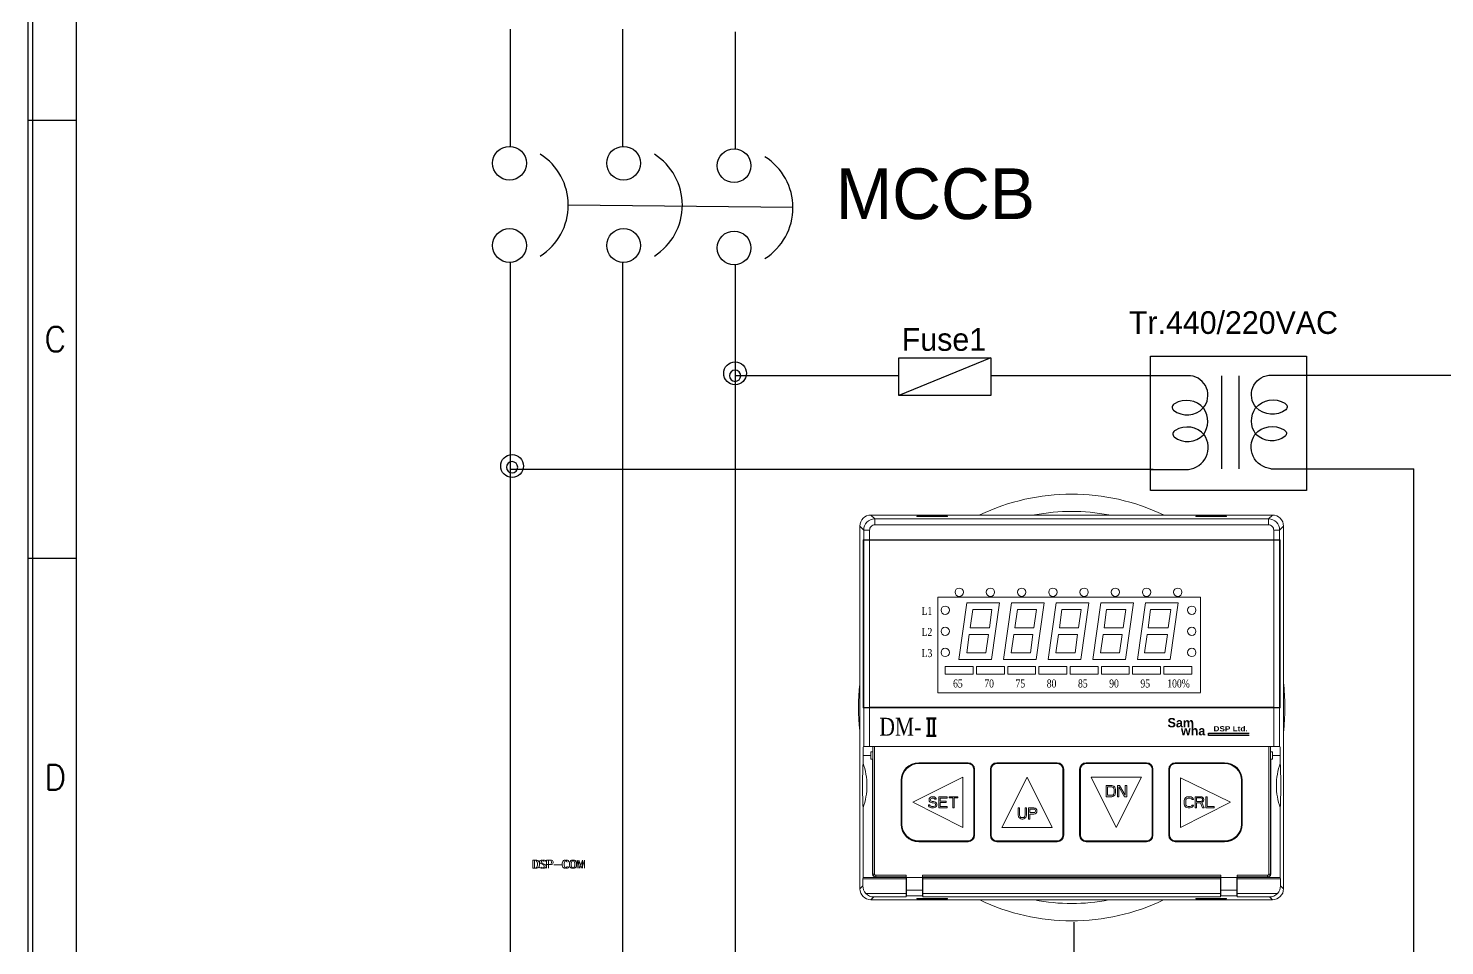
# Model space of a CAD drawing. Header units: millimetres. Extents: x 25 to 865, y 25 to 606.
# Drawn here: x 462.6 to 558.6, y 468.7 to 530.9 of the extents above; entities that cross this region are included whole.
import ezdxf
from ezdxf.enums import TextEntityAlignment as Align

# ---------------------------------------------------------------- set-up
doc = ezdxf.new("R2010")
doc.units = ezdxf.units.MM
for name, color, linetype in [('02___PRT_ALL_AXES', 7, 'Continuous'), ('20', 2, 'Continuous'), ('30', 3, 'Continuous'), ('4', 133, 'Continuous'), ('40', 4, 'Continuous'), ('70', 7, 'Continuous'), ('ASHADE', 7, 'Continuous')]:
    doc.layers.add(name, color=color, linetype=linetype)
doc.styles.add('ghs', font='NGULIM.TTF')
doc.styles.add('SIMPLEX', font='SIMPLEX')
doc.styles.add('SS', font='batang.ttc', dxfattribs={"width": 0.8})
doc.styles.get("Standard").update_dxf_attribs({"font": 'BareunDotumPro1.ttf'})
doc.styles.add('STYLE2', font='romant.shx')

# ---------------------------------------------------------------- blocks, each defined once
blk = doc.blocks.new('hhj')
blk.add_hatch(color=5).paths.add_polyline_path([(-3.374, 1774.756), (-3.374, 1774.913), (-0.621, 1774.913), (-0.621, 1774.756)])
at = {"color": 7, "lineweight": 5}
for p, q in [((-27.015, 1788.94), (-27.015, 1764.368)), ((-26.748, 1788.672), (-27.015, 1788.94)), ((-25.993, 1789.427), (-26.26, 1789.695)), ((0.958, 1789.695), (-26.26, 1789.695)), ((-25.993, 1789.029), (-25.993, 1789.427)), ((0.69, 1789.427), (-25.993, 1789.427)), ((0.69, 1789.029), (-25.993, 1789.029)), ((-23.141, 1789.592), (-23.141, 1789.616)), ((-23.141, 1789.616), (-21.062, 1789.616)), ((-23.141, 1789.592), (-21.062, 1789.592)), ((-21.062, 1789.592), (-21.062, 1789.616)), ((-4.241, 1789.592), (-4.241, 1789.616)), ((-4.241, 1789.616), (-2.162, 1789.616)), ((-4.241, 1789.592), (-2.162, 1789.592)), ((-2.162, 1789.592), (-2.162, 1789.616)), ((0.69, 1789.427), (0.958, 1789.695)), ((0.69, 1789.029), (0.69, 1789.427)), ((1.445, 1788.672), (1.713, 1788.94)), ((1.713, 1764.368), (1.713, 1788.94)), ((-26.748, 1788.019), (-26.788, 1788.013)), ((-26.788, 1776.635), (-26.788, 1788.013)), ((-26.788, 1788.013), (-22.797, 1788.013)), ((-26.788, 1787.994), (-26.748, 1787.987)), ((-26.788, 1787.994), (-22.763, 1787.994)), ((-26.748, 1788.672), (-26.748, 1788.019)), ((-26.35, 1788.672), (-26.748, 1788.672)), ((-26.35, 1788.023), (-26.748, 1788.019)), ((-26.748, 1787.987), (-26.748, 1776.66)), ((-26.35, 1787.984), (-26.748, 1787.987)), ((-26.35, 1788.672), (-26.35, 1788.023)), ((-26.35, 1788.023), (1.047, 1788.023)), ((-26.35, 1787.984), (-26.35, 1776.664)), ((-26.35, 1787.984), (1.047, 1787.984)), ((-22.797, 1788.013), (-22.791, 1788.015)), ((-22.797, 1788.013), (-22.797, 1787.994)), ((-22.791, 1788.015), (-21.412, 1788.015)), ((-22.763, 1788.013), (-22.763, 1787.994)), ((-22.758, 1788.013), (-22.758, 1787.991)), ((-22.758, 1787.991), (-21.445, 1787.991)), ((-21.445, 1787.991), (-21.445, 1788.013)), ((-21.44, 1787.994), (-21.44, 1788.013)), ((-21.44, 1787.994), (-13.313, 1787.994)), ((-21.406, 1788.013), (-21.412, 1788.015)), ((-21.406, 1788.013), (-21.406, 1787.994)), ((-21.406, 1788.013), (-13.347, 1788.013)), ((-13.347, 1788.013), (-13.341, 1788.015)), ((-13.347, 1788.013), (-13.347, 1787.994)), ((-13.341, 1788.015), (-11.962, 1788.015)), ((-13.313, 1788.013), (-13.313, 1787.994)), ((-13.308, 1788.013), (-13.308, 1787.991)), ((-13.308, 1787.991), (-11.995, 1787.991)), ((-11.995, 1787.991), (-11.995, 1788.015)), ((-11.99, 1787.994), (-11.99, 1788.013)), ((-11.99, 1787.994), (-3.863, 1787.994)), ((-11.956, 1788.013), (-11.962, 1788.015)), ((-11.956, 1788.013), (-11.956, 1787.994)), ((-11.956, 1788.013), (-3.897, 1788.013)), ((-3.897, 1788.013), (-3.891, 1788.015)), ((-3.897, 1788.013), (-3.897, 1787.994)), ((-3.891, 1788.015), (-2.512, 1788.015)), ((-3.863, 1788.013), (-3.863, 1787.994)), ((-3.858, 1788.013), (-3.858, 1787.991)), ((-3.858, 1787.991), (-2.545, 1787.991)), ((-2.545, 1787.991), (-2.545, 1788.015)), ((-2.54, 1787.994), (-2.54, 1788.013)), ((-2.54, 1787.994), (1.485, 1787.994)), ((-2.506, 1788.013), (-2.512, 1788.015)), ((-2.506, 1788.013), (-2.506, 1787.994)), ((-2.506, 1788.013), (1.485, 1788.013)), ((1.047, 1788.023), (1.047, 1788.672)), ((1.047, 1788.672), (1.445, 1788.672)), ((1.047, 1788.023), (1.445, 1788.019)), ((1.047, 1787.984), (1.445, 1787.987)), ((1.047, 1776.664), (1.047, 1787.984)), ((1.445, 1788.019), (1.445, 1788.672)), ((1.445, 1788.019), (1.485, 1788.013)), ((1.485, 1787.994), (1.445, 1787.987)), ((1.445, 1776.66), (1.445, 1787.987)), ((1.485, 1776.635), (1.485, 1788.013)), ((-21.722, 1784.119), (-21.722, 1777.752)), ((-3.916, 1784.119), (-21.722, 1784.119)), ((-3.916, 1784.119), (-3.916, 1777.661)), ((-21.722, 1777.638), (-3.916, 1777.638)), ((-26.788, 1776.654), (-26.748, 1776.66)), ((-26.788, 1776.654), (-24.558, 1776.654)), ((-26.748, 1776.628), (-26.788, 1776.635)), ((-26.788, 1776.635), (-24.587, 1776.635)), ((-26.35, 1776.664), (-26.748, 1776.66)), ((-26.748, 1776.628), (-26.748, 1774.008)), ((-26.35, 1776.625), (-26.748, 1776.628)), ((-26.35, 1776.664), (1.047, 1776.664)), ((-26.35, 1776.625), (-26.35, 1774.008)), ((-26.35, 1776.625), (1.047, 1776.625)), ((-24.587, 1776.635), (-24.587, 1776.654)), ((-24.587, 1776.635), (-24.582, 1776.632)), ((-24.582, 1776.632), (-23.401, 1776.632)), ((-24.558, 1776.654), (-24.558, 1776.632)), ((-24.553, 1776.656), (-24.553, 1776.635)), ((-24.553, 1776.656), (-23.43, 1776.656)), ((-23.43, 1776.635), (-23.43, 1776.656)), ((-23.424, 1776.654), (-23.425, 1776.632)), ((-23.424, 1776.654), (-13.218, 1776.654)), ((-23.396, 1776.635), (-23.401, 1776.632)), ((-23.396, 1776.635), (-23.396, 1776.654)), ((-23.396, 1776.635), (-13.247, 1776.635)), ((-13.247, 1776.635), (-13.247, 1776.654)), ((-13.247, 1776.635), (-13.242, 1776.632)), ((-13.242, 1776.632), (-12.061, 1776.632)), ((-13.218, 1776.632), (-13.218, 1776.654)), ((-13.213, 1776.656), (-13.213, 1776.632)), ((-13.213, 1776.656), (-12.09, 1776.656)), ((-12.09, 1776.635), (-12.09, 1776.656)), ((-12.084, 1776.654), (-12.085, 1776.632)), ((-12.084, 1776.654), (-1.878, 1776.654)), ((-12.056, 1776.635), (-12.061, 1776.632)), ((-12.056, 1776.635), (-12.056, 1776.654)), ((-12.056, 1776.635), (-1.907, 1776.635)), ((-1.907, 1776.635), (-1.907, 1776.654)), ((-1.907, 1776.635), (-1.902, 1776.632)), ((-1.902, 1776.632), (-0.721, 1776.632)), ((-1.878, 1776.632), (-1.878, 1776.654)), ((-1.873, 1776.656), (-0.75, 1776.656)), ((-1.873, 1776.656), (-1.873, 1776.632)), ((-0.75, 1776.635), (-0.75, 1776.656)), ((-0.745, 1776.632), (-0.744, 1776.654)), ((-0.744, 1776.654), (1.485, 1776.654)), ((-0.716, 1776.635), (-0.721, 1776.632)), ((-0.716, 1776.635), (-0.716, 1776.654)), ((-0.716, 1776.635), (1.485, 1776.635)), ((1.047, 1776.664), (1.445, 1776.66)), ((1.047, 1776.625), (1.445, 1776.628)), ((1.047, 1774.008), (1.047, 1776.625)), ((1.485, 1776.654), (1.445, 1776.66)), ((1.445, 1776.628), (1.485, 1776.635)), ((1.445, 1774.008), (1.445, 1776.628)), ((-26.764, 1774.008), (1.461, 1774.008)), ((-26.257, 1773.156), (-26.257, 1773.647)), ((-26.257, 1773.647), (-26.141, 1773.647)), ((-26.141, 1773.647), (-26.134, 1773.635)), ((-26.126, 1773.998), (-26.126, 1765.364)), ((-26.013, 1774.008), (-26.013, 1765.364)), ((0.71, 1765.364), (0.71, 1774.008)), ((0.823, 1765.364), (0.823, 1773.998)), ((0.839, 1773.647), (0.831, 1773.635)), ((0.839, 1773.647), (0.954, 1773.647)), ((0.954, 1773.156), (0.954, 1773.647)), ((-26.796, 1772.874), (-26.796, 1773.403)), ((-26.796, 1773.403), (-26.257, 1773.403)), ((-26.257, 1773.156), (-26.143, 1773.156)), ((-26.143, 1773.156), (-26.134, 1773.17)), ((-26.143, 1765.346), (-26.143, 1773.156)), ((-19.673, 1772.902), (-23.018, 1772.902)), ((-23.018, 1772.851), (-23.018, 1772.874)), ((-19.673, 1772.874), (-23.018, 1772.874)), ((-19.673, 1772.851), (-23.018, 1772.851)), ((-19.673, 1772.851), (-19.673, 1772.874)), ((-13.625, 1772.902), (-17.726, 1772.902)), ((-17.726, 1772.851), (-17.726, 1772.874)), ((-13.625, 1772.874), (-17.726, 1772.874)), ((-13.625, 1772.851), (-17.726, 1772.851)), ((-13.625, 1772.851), (-13.625, 1772.874)), ((-7.577, 1772.902), (-11.678, 1772.902)), ((-7.577, 1772.874), (-11.678, 1772.874)), ((-11.678, 1772.851), (-11.678, 1772.874)), ((-7.577, 1772.851), (-11.678, 1772.851)), ((-7.577, 1772.851), (-7.577, 1772.874)), ((-2.285, 1772.902), (-5.63, 1772.902)), ((-2.285, 1772.874), (-5.63, 1772.874)), ((-5.63, 1772.851), (-5.63, 1772.874)), ((-2.285, 1772.851), (-5.63, 1772.851)), ((-2.285, 1772.851), (-2.285, 1772.874)), ((0.84, 1773.156), (0.831, 1773.17)), ((0.84, 1773.156), (0.954, 1773.156)), ((0.84, 1773.156), (0.84, 1765.346)), ((0.954, 1773.403), (1.493, 1773.403)), ((1.493, 1772.874), (1.493, 1773.403)), ((-24.209, 1771.711), (-24.209, 1768.744)), ((-24.18, 1771.711), (-24.18, 1768.744)), ((-24.158, 1771.711), (-24.18, 1771.711)), ((-24.158, 1771.711), (-24.158, 1768.744)), ((-20.022, 1771.929), (-23.424, 1770.228)), ((-20.022, 1768.527), (-20.022, 1771.929)), ((-19.289, 1767.988), (-19.289, 1772.467)), ((-19.289, 1772.467), (-19.266, 1772.467)), ((-19.266, 1767.988), (-19.266, 1772.467)), ((-19.238, 1767.988), (-19.238, 1772.467)), ((-18.161, 1772.467), (-18.161, 1767.988)), ((-18.132, 1772.467), (-18.132, 1767.988)), ((-18.11, 1772.467), (-18.132, 1772.467)), ((-18.11, 1772.467), (-18.11, 1767.988)), ((-15.675, 1771.929), (-17.376, 1768.527)), ((-13.974, 1768.527), (-15.675, 1771.929)), ((-13.241, 1772.467), (-13.218, 1772.467)), ((-13.241, 1767.988), (-13.241, 1772.467)), ((-13.218, 1767.988), (-13.218, 1772.467)), ((-13.19, 1767.988), (-13.19, 1772.467)), ((-12.113, 1772.467), (-12.113, 1767.988)), ((-12.062, 1772.467), (-12.084, 1772.467)), ((-12.084, 1772.467), (-12.084, 1767.988)), ((-12.062, 1772.467), (-12.062, 1767.988)), ((-7.926, 1771.929), (-11.328, 1771.929)), ((-11.328, 1771.929), (-9.627, 1768.527)), ((-9.627, 1768.527), (-7.926, 1771.929)), ((-7.193, 1772.467), (-7.17, 1772.467)), ((-7.193, 1767.988), (-7.193, 1772.467)), ((-7.17, 1767.988), (-7.17, 1772.467)), ((-7.142, 1767.988), (-7.142, 1772.467)), ((-6.065, 1772.467), (-6.065, 1767.988)), ((-6.014, 1772.467), (-6.036, 1772.467)), ((-6.036, 1772.467), (-6.036, 1767.988)), ((-6.014, 1772.467), (-6.014, 1767.988)), ((-1.878, 1770.228), (-5.28, 1771.891)), ((-5.28, 1771.891), (-5.28, 1768.527)), ((-1.145, 1771.711), (-1.122, 1771.711)), ((-1.145, 1768.744), (-1.145, 1771.711)), ((-1.122, 1768.744), (-1.122, 1771.711)), ((-1.094, 1768.744), (-1.094, 1771.711)), ((-22.177, 1770.59), (-22.24, 1770.557)), ((-22.114, 1770.606), (-22.177, 1770.59)), ((-22.035, 1770.606), (-22.114, 1770.606)), ((-21.957, 1770.59), (-22.035, 1770.606)), ((-21.894, 1770.541), (-21.957, 1770.59)), ((-21.657, 1770.606), (-21.657, 1769.85)), ((-21.09, 1770.606), (-21.657, 1770.606)), ((-21.09, 1770.509), (-21.09, 1770.606)), ((-20.964, 1770.606), (-20.964, 1770.525)), ((-20.366, 1770.606), (-20.964, 1770.606)), ((-20.366, 1770.525), (-20.366, 1770.606)), ((-9.93, 1771.362), (-10.308, 1771.362)), ((-10.308, 1771.362), (-10.308, 1770.606)), ((-10.308, 1770.606), (-9.93, 1770.606)), ((-10.213, 1771.265), (-9.93, 1771.265)), ((-10.213, 1770.702), (-10.213, 1771.265)), ((-9.93, 1770.702), (-10.213, 1770.702)), ((-9.851, 1771.346), (-9.93, 1771.362)), ((-9.93, 1771.265), (-9.867, 1771.249)), ((-9.867, 1770.718), (-9.93, 1770.702)), ((-9.93, 1770.606), (-9.851, 1770.622)), ((-9.867, 1771.249), (-9.82, 1771.217)), ((-9.82, 1770.75), (-9.867, 1770.718)), ((-9.788, 1771.313), (-9.851, 1771.346)), ((-9.851, 1770.622), (-9.788, 1770.654)), ((-9.82, 1771.217), (-9.788, 1771.169)), ((-9.788, 1770.799), (-9.82, 1770.75)), ((-9.725, 1771.249), (-9.788, 1771.313)), ((-9.788, 1771.169), (-9.772, 1771.104)), ((-9.772, 1770.863), (-9.788, 1770.799)), ((-9.788, 1770.654), (-9.725, 1770.718)), ((-9.772, 1771.104), (-9.772, 1770.863)), ((-9.694, 1771.185), (-9.725, 1771.249)), ((-9.725, 1770.718), (-9.694, 1770.783)), ((-9.678, 1771.104), (-9.694, 1771.185)), ((-9.694, 1770.783), (-9.678, 1770.863)), ((-9.678, 1770.863), (-9.678, 1771.104)), ((-9.41, 1771.362), (-9.552, 1771.362)), ((-9.552, 1771.362), (-9.552, 1770.606)), ((-9.552, 1770.606), (-9.457, 1770.606)), ((-9.457, 1771.265), (-9.064, 1770.606)), ((-9.457, 1770.606), (-9.457, 1771.265)), ((-9.016, 1770.718), (-9.41, 1771.362)), ((-9.064, 1770.606), (-8.922, 1770.606)), ((-8.922, 1771.362), (-9.016, 1771.362)), ((-9.016, 1771.362), (-9.016, 1770.718)), ((-8.922, 1770.606), (-8.922, 1771.362)), ((-4.843, 1770.59), (-4.906, 1770.557)), ((-4.764, 1770.606), (-4.843, 1770.59)), ((-4.622, 1770.606), (-4.764, 1770.606)), ((-4.543, 1770.59), (-4.622, 1770.606)), ((-4.48, 1770.557), (-4.543, 1770.59)), ((-3.898, 1770.606), (-4.276, 1770.606)), ((-4.276, 1770.606), (-4.276, 1769.85)), ((-3.819, 1770.59), (-3.898, 1770.606)), ((-3.756, 1770.541), (-3.819, 1770.59)), ((-3.457, 1770.606), (-3.551, 1770.606)), ((-3.551, 1770.606), (-3.551, 1769.85)), ((-3.457, 1769.946), (-3.457, 1770.606)), ((-26.796, 1765.122), (-26.796, 1769.85)), ((-23.424, 1770.228), (-20.022, 1768.527)), ((-22.366, 1770.059), (-22.35, 1769.994)), ((-22.272, 1770.059), (-22.366, 1770.059)), ((-22.35, 1769.994), (-22.303, 1769.914)), ((-22.303, 1770.493), (-22.319, 1770.429)), ((-22.319, 1770.429), (-22.319, 1770.364)), ((-22.319, 1770.364), (-22.303, 1770.3)), ((-22.24, 1770.557), (-22.303, 1770.493)), ((-22.303, 1770.3), (-22.24, 1770.236)), ((-22.303, 1769.914), (-22.224, 1769.866)), ((-22.256, 1770.011), (-22.272, 1770.059)), ((-22.209, 1769.962), (-22.256, 1770.011)), ((-22.24, 1770.236), (-22.177, 1770.204)), ((-22.224, 1770.413), (-22.209, 1770.461)), ((-22.224, 1770.381), (-22.224, 1770.413)), ((-22.209, 1770.332), (-22.224, 1770.381)), ((-22.224, 1769.866), (-22.146, 1769.85)), ((-22.209, 1770.461), (-22.161, 1770.493)), ((-22.161, 1770.3), (-22.209, 1770.332)), ((-22.146, 1769.946), (-22.209, 1769.962)), ((-22.177, 1770.204), (-22.114, 1770.187)), ((-22.161, 1770.493), (-22.114, 1770.509)), ((-22.114, 1770.284), (-22.161, 1770.3)), ((-22.02, 1769.946), (-22.146, 1769.946)), ((-22.146, 1769.85), (-22.02, 1769.85)), ((-22.114, 1770.509), (-22.02, 1770.509)), ((-22.02, 1770.284), (-22.114, 1770.284)), ((-22.114, 1770.187), (-22.02, 1770.187)), ((-22.02, 1770.509), (-21.972, 1770.493)), ((-21.941, 1770.268), (-22.02, 1770.284)), ((-22.02, 1770.187), (-21.957, 1770.171)), ((-21.957, 1769.962), (-22.02, 1769.946)), ((-22.02, 1769.85), (-21.941, 1769.866)), ((-21.972, 1770.493), (-21.941, 1770.461)), ((-21.957, 1770.171), (-21.909, 1770.139)), ((-21.909, 1769.994), (-21.957, 1769.962)), ((-21.941, 1770.461), (-21.925, 1770.429)), ((-21.878, 1770.236), (-21.941, 1770.268)), ((-21.941, 1769.866), (-21.878, 1769.898)), ((-21.925, 1770.429), (-21.831, 1770.429)), ((-21.909, 1770.139), (-21.878, 1770.091)), ((-21.878, 1770.043), (-21.909, 1769.994)), ((-21.846, 1770.477), (-21.894, 1770.541)), ((-21.815, 1770.171), (-21.878, 1770.236)), ((-21.878, 1770.091), (-21.878, 1770.043)), ((-21.878, 1769.898), (-21.815, 1769.962)), ((-21.831, 1770.429), (-21.846, 1770.477)), ((-21.783, 1770.107), (-21.815, 1770.171)), ((-21.815, 1769.962), (-21.783, 1770.027)), ((-21.783, 1770.027), (-21.783, 1770.107)), ((-21.657, 1769.85), (-21.09, 1769.85)), ((-21.563, 1770.3), (-21.563, 1770.509)), ((-21.563, 1770.509), (-21.09, 1770.509)), ((-21.153, 1770.3), (-21.563, 1770.3)), ((-21.563, 1769.946), (-21.563, 1770.204)), ((-21.563, 1770.204), (-21.153, 1770.204)), ((-21.09, 1769.946), (-21.563, 1769.946)), ((-21.153, 1770.204), (-21.153, 1770.3)), ((-21.09, 1769.85), (-21.09, 1769.946)), ((-20.964, 1770.525), (-20.712, 1770.525)), ((-20.712, 1770.525), (-20.712, 1769.85)), ((-20.712, 1769.85), (-20.618, 1769.85)), ((-20.618, 1769.85), (-20.618, 1770.525)), ((-20.618, 1770.525), (-20.366, 1770.525)), ((-16.186, 1769.85), (-16.28, 1769.85)), ((-16.28, 1769.85), (-16.28, 1769.351)), ((-16.186, 1769.351), (-16.186, 1769.85)), ((-15.713, 1769.85), (-15.808, 1769.85)), ((-15.808, 1769.85), (-15.808, 1769.351)), ((-15.713, 1769.351), (-15.713, 1769.85)), ((-15.209, 1769.85), (-15.587, 1769.85)), ((-15.587, 1769.85), (-15.587, 1769.094)), ((-15.493, 1769.769), (-15.193, 1769.769)), ((-15.493, 1769.528), (-15.493, 1769.769)), ((-15.13, 1769.834), (-15.209, 1769.85)), ((-15.193, 1769.769), (-15.146, 1769.753)), ((-15.146, 1769.753), (-15.115, 1769.721)), ((-15.067, 1769.785), (-15.13, 1769.834)), ((-15.115, 1769.721), (-15.099, 1769.673)), ((-15.099, 1769.625), (-15.115, 1769.576)), ((-15.099, 1769.673), (-15.099, 1769.625)), ((-15.02, 1769.721), (-15.067, 1769.785)), ((-15.004, 1769.673), (-15.02, 1769.721)), ((-15.004, 1769.608), (-15.004, 1769.673)), ((-5.28, 1768.527), (-1.878, 1770.228)), ((-5, 1770.429), (-5.016, 1770.348)), ((-5.016, 1770.348), (-5.016, 1770.107)), ((-5.016, 1770.107), (-5, 1770.027)), ((-4.969, 1770.493), (-5, 1770.429)), ((-5, 1770.027), (-4.969, 1769.962)), ((-4.906, 1770.557), (-4.969, 1770.493)), ((-4.969, 1769.962), (-4.906, 1769.898)), ((-4.921, 1770.348), (-4.906, 1770.413)), ((-4.921, 1770.107), (-4.921, 1770.348)), ((-4.906, 1770.043), (-4.921, 1770.107)), ((-4.906, 1770.413), (-4.874, 1770.461)), ((-4.874, 1769.994), (-4.906, 1770.043)), ((-4.906, 1769.898), (-4.843, 1769.866)), ((-4.874, 1770.461), (-4.827, 1770.493)), ((-4.827, 1769.962), (-4.874, 1769.994)), ((-4.843, 1769.866), (-4.764, 1769.85)), ((-4.827, 1770.493), (-4.764, 1770.509)), ((-4.764, 1769.946), (-4.827, 1769.962)), ((-4.764, 1770.509), (-4.622, 1770.509)), ((-4.622, 1769.946), (-4.764, 1769.946)), ((-4.764, 1769.85), (-4.622, 1769.85)), ((-4.622, 1770.509), (-4.559, 1770.493)), ((-4.559, 1769.962), (-4.622, 1769.946)), ((-4.622, 1769.85), (-4.543, 1769.866)), ((-4.559, 1770.493), (-4.512, 1770.461)), ((-4.512, 1769.994), (-4.559, 1769.962)), ((-4.543, 1769.866), (-4.48, 1769.898)), ((-4.512, 1770.461), (-4.496, 1770.413)), ((-4.496, 1770.043), (-4.512, 1769.994)), ((-4.496, 1770.413), (-4.402, 1770.413)), ((-4.402, 1770.043), (-4.496, 1770.043)), ((-4.417, 1770.493), (-4.48, 1770.557)), ((-4.48, 1769.898), (-4.417, 1769.962)), ((-4.402, 1770.413), (-4.417, 1770.493)), ((-4.417, 1769.962), (-4.402, 1770.043)), ((-4.276, 1769.85), (-4.181, 1769.85)), ((-4.181, 1770.525), (-3.882, 1770.525)), ((-4.181, 1770.284), (-4.181, 1770.525)), ((-3.882, 1770.284), (-4.181, 1770.284)), ((-4.181, 1770.187), (-3.913, 1770.187)), ((-4.181, 1769.85), (-4.181, 1770.187)), ((-3.913, 1770.187), (-3.787, 1769.85)), ((-3.882, 1770.525), (-3.835, 1770.509)), ((-3.835, 1770.3), (-3.882, 1770.284)), ((-3.835, 1770.509), (-3.803, 1770.477)), ((-3.803, 1770.332), (-3.835, 1770.3)), ((-3.819, 1770.22), (-3.756, 1770.252)), ((-3.677, 1769.85), (-3.819, 1770.22)), ((-3.803, 1770.477), (-3.787, 1770.429)), ((-3.787, 1770.381), (-3.803, 1770.332)), ((-3.787, 1770.429), (-3.787, 1770.381)), ((-3.787, 1769.85), (-3.677, 1769.85)), ((-3.709, 1770.477), (-3.756, 1770.541)), ((-3.756, 1770.252), (-3.709, 1770.316)), ((-3.693, 1770.429), (-3.709, 1770.477)), ((-3.709, 1770.316), (-3.693, 1770.364)), ((-3.693, 1770.364), (-3.693, 1770.429)), ((-3.551, 1769.85), (-2.984, 1769.85)), ((-2.984, 1769.946), (-3.457, 1769.946)), ((-2.984, 1769.85), (-2.984, 1769.946)), ((1.493, 1765.122), (1.493, 1769.85)), ((-24.158, 1768.744), (-24.18, 1768.744)), ((-16.28, 1769.351), (-16.264, 1769.271)), ((-16.264, 1769.271), (-16.233, 1769.206)), ((-16.233, 1769.206), (-16.17, 1769.142)), ((-16.17, 1769.287), (-16.186, 1769.351)), ((-16.138, 1769.238), (-16.17, 1769.287)), ((-16.17, 1769.142), (-16.107, 1769.11)), ((-16.091, 1769.206), (-16.138, 1769.238)), ((-16.107, 1769.11), (-16.028, 1769.094)), ((-16.028, 1769.19), (-16.091, 1769.206)), ((-15.965, 1769.19), (-16.028, 1769.19)), ((-16.028, 1769.094), (-15.965, 1769.094)), ((-15.902, 1769.206), (-15.965, 1769.19)), ((-15.965, 1769.094), (-15.886, 1769.11)), ((-15.855, 1769.238), (-15.902, 1769.206)), ((-15.886, 1769.11), (-15.823, 1769.142)), ((-15.823, 1769.287), (-15.855, 1769.238)), ((-15.808, 1769.351), (-15.823, 1769.287)), ((-15.823, 1769.142), (-15.76, 1769.206)), ((-15.76, 1769.206), (-15.729, 1769.271)), ((-15.729, 1769.271), (-15.713, 1769.351)), ((-15.587, 1769.094), (-15.493, 1769.094)), ((-15.193, 1769.528), (-15.493, 1769.528)), ((-15.493, 1769.431), (-15.209, 1769.431)), ((-15.493, 1769.094), (-15.493, 1769.431)), ((-15.209, 1769.431), (-15.13, 1769.448)), ((-15.146, 1769.544), (-15.193, 1769.528)), ((-15.115, 1769.576), (-15.146, 1769.544)), ((-15.13, 1769.448), (-15.067, 1769.496)), ((-15.067, 1769.496), (-15.02, 1769.56)), ((-15.02, 1769.56), (-15.004, 1769.608)), ((-1.145, 1768.744), (-1.122, 1768.744)), ((-19.289, 1767.988), (-19.266, 1767.988)), ((-18.11, 1767.988), (-18.132, 1767.988)), ((-17.376, 1768.527), (-13.974, 1768.527)), ((-13.241, 1767.988), (-13.218, 1767.988)), ((-12.062, 1767.988), (-12.084, 1767.988)), ((-7.193, 1767.988), (-7.17, 1767.988)), ((-6.014, 1767.988), (-6.036, 1767.988)), ((-23.018, 1767.604), (-23.018, 1767.582)), ((-23.018, 1767.604), (-19.673, 1767.604)), ((-23.018, 1767.582), (-19.673, 1767.582)), ((-23.018, 1767.553), (-19.673, 1767.553)), ((-19.673, 1767.604), (-19.673, 1767.582)), ((-17.726, 1767.604), (-13.625, 1767.604)), ((-17.726, 1767.604), (-17.726, 1767.582)), ((-17.726, 1767.582), (-13.625, 1767.582)), ((-17.726, 1767.553), (-13.625, 1767.553)), ((-13.625, 1767.604), (-13.625, 1767.582)), ((-11.678, 1767.604), (-7.577, 1767.604)), ((-11.678, 1767.604), (-11.678, 1767.582)), ((-11.678, 1767.582), (-7.577, 1767.582)), ((-11.678, 1767.553), (-7.577, 1767.553)), ((-7.577, 1767.604), (-7.577, 1767.582)), ((-5.63, 1767.604), (-2.285, 1767.604)), ((-5.63, 1767.604), (-5.63, 1767.582)), ((-5.63, 1767.582), (-2.285, 1767.582)), ((-5.63, 1767.553), (-2.285, 1767.553)), ((-2.285, 1767.604), (-2.285, 1767.582)), ((-26.809, 1764.574), (-26.803, 1765.03)), ((-26.803, 1765.03), (-26.796, 1765.122)), ((-23.874, 1765.03), (-26.803, 1765.03)), ((-26.796, 1765.122), (-23.871, 1765.122)), ((-26.143, 1765.346), (-26.126, 1765.364)), ((-26.013, 1765.364), (-26.126, 1765.364)), ((-25.954, 1765.157), (-25.937, 1765.175)), ((-23.871, 1765.157), (-25.954, 1765.157)), ((-25.937, 1765.288), (-25.937, 1765.175)), ((-25.937, 1765.288), (-23.861, 1765.288)), ((-25.937, 1765.175), (-23.863, 1765.175)), ((-23.878, 1764.043), (-23.874, 1765.03)), ((-23.874, 1765.03), (-23.871, 1765.122)), ((-23.871, 1765.157), (-23.863, 1765.175)), ((-23.871, 1765.122), (-23.871, 1765.157)), ((-23.861, 1765.288), (-23.861, 1765.14)), ((-23.861, 1765.14), (-23.849, 1765.128)), ((-22.761, 1765.14), (-23.861, 1765.14)), ((-23.849, 1765.128), (-23.849, 1764.278)), ((-22.773, 1765.128), (-23.849, 1765.128)), ((-22.761, 1765.14), (-22.773, 1765.128)), ((-22.773, 1764.278), (-22.773, 1765.128)), ((-22.761, 1765.14), (-22.761, 1765.288)), ((-22.761, 1765.288), (-2.542, 1765.288)), ((-22.751, 1765.157), (-22.759, 1765.175)), ((-22.759, 1765.175), (-2.544, 1765.175)), ((-22.751, 1765.157), (-22.751, 1765.122)), ((-2.552, 1765.157), (-22.751, 1765.157)), ((-22.748, 1765.03), (-22.751, 1765.122)), ((-22.751, 1765.122), (-2.552, 1765.122)), ((-22.744, 1764.043), (-22.748, 1765.03)), ((-22.748, 1765.03), (-2.555, 1765.03)), ((-2.559, 1764.043), (-2.555, 1765.03)), ((-2.555, 1765.03), (-2.552, 1765.122)), ((-2.552, 1765.157), (-2.544, 1765.175)), ((-2.552, 1765.122), (-2.552, 1765.157)), ((-2.542, 1765.288), (-2.542, 1765.14)), ((-1.442, 1765.14), (-2.542, 1765.14)), ((-2.542, 1765.14), (-2.53, 1765.128)), ((-1.454, 1765.128), (-2.53, 1765.128)), ((-2.53, 1765.128), (-2.53, 1764.278)), ((-1.442, 1765.14), (-1.454, 1765.128)), ((-1.454, 1764.278), (-1.454, 1765.128)), ((-1.442, 1765.288), (0.634, 1765.288)), ((-1.442, 1765.14), (-1.442, 1765.288)), ((-1.44, 1765.175), (0.634, 1765.175)), ((-1.431, 1765.157), (-1.44, 1765.175)), ((0.651, 1765.157), (-1.431, 1765.157)), ((-1.431, 1765.157), (-1.431, 1765.122)), ((1.493, 1765.122), (-1.431, 1765.122)), ((-1.429, 1765.03), (-1.431, 1765.122)), ((-1.429, 1765.03), (1.5, 1765.03)), ((-1.425, 1764.043), (-1.429, 1765.03)), ((0.634, 1765.288), (0.634, 1765.175)), ((0.634, 1765.175), (0.651, 1765.157)), ((0.71, 1765.364), (0.823, 1765.364)), ((0.823, 1765.364), (0.84, 1765.346)), ((1.5, 1765.03), (1.493, 1765.122)), ((1.506, 1764.574), (1.5, 1765.03)), ((-26.809, 1764.574), (-27.015, 1764.368)), ((-23.878, 1764.043), (-26.604, 1764.043)), ((-23.878, 1763.813), (-23.878, 1764.043)), ((-23.856, 1763.88), (-23.878, 1763.813)), ((-23.856, 1763.88), (-23.849, 1764.278)), ((-23.856, 1763.88), (-22.766, 1763.88)), ((-23.849, 1764.278), (-22.773, 1764.278)), ((-22.773, 1764.278), (-22.766, 1763.88)), ((-22.744, 1763.813), (-22.766, 1763.88)), ((-22.744, 1764.043), (-2.559, 1764.043)), ((-22.744, 1763.813), (-22.744, 1764.043)), ((-2.559, 1763.813), (-2.559, 1764.043)), ((-2.536, 1763.88), (-2.559, 1763.813)), ((-2.536, 1763.88), (-2.53, 1764.278)), ((-2.536, 1763.88), (-1.447, 1763.88)), ((-2.53, 1764.278), (-1.454, 1764.278)), ((-1.454, 1764.278), (-1.447, 1763.88)), ((-1.425, 1763.813), (-1.447, 1763.88)), ((-1.425, 1764.043), (1.301, 1764.043)), ((-1.425, 1763.813), (-1.425, 1764.043)), ((1.506, 1764.574), (1.713, 1764.368)), ((-26.06, 1763.813), (-26.26, 1763.613)), ((-26.26, 1763.613), (0.958, 1763.613)), ((-26.06, 1763.813), (-23.878, 1763.813)), ((-23.141, 1763.716), (-21.062, 1763.716)), ((-23.141, 1763.716), (-23.141, 1763.691)), ((-23.141, 1763.691), (-21.062, 1763.691)), ((-22.744, 1763.813), (-2.559, 1763.813)), ((-21.062, 1763.716), (-21.062, 1763.691)), ((-4.241, 1763.716), (-2.162, 1763.716)), ((-4.241, 1763.716), (-4.241, 1763.691)), ((-4.241, 1763.691), (-2.162, 1763.691)), ((-2.162, 1763.716), (-2.162, 1763.691)), ((0.758, 1763.813), (-1.425, 1763.813)), ((0.758, 1763.813), (0.958, 1763.613))]:
    blk.add_line(p, q, dxfattribs=at)
at = {"lineweight": 5}
blk.add_line((-21.722, 1777.752), (-21.722, 1777.638), dxfattribs=at)
at = {"lineweight": 100}
for p, q in [((-22.494, 1775.916), (-22.164, 1775.916)), ((-22.326, 1775.916), (-22.326, 1774.74)), ((-22.164, 1775.916), (-21.834, 1775.916)), ((-21.996, 1775.916), (-21.996, 1774.74)), ((-22.494, 1774.74), (-22.164, 1774.74)), ((-22.164, 1774.74), (-21.834, 1774.74))]:
    blk.add_line(p, q, dxfattribs=at)
at = {"color": 5}
for p, q in [((-3.374, 1774.913), (-0.621, 1774.913)), ((-3.374, 1774.756), (-3.374, 1774.913)), ((-0.621, 1774.756), (-3.374, 1774.756))]:
    blk.add_line(p, q, dxfattribs=at)
at = {"color": 7, "lineweight": 5}
for centre, radius, start, end in [((-12.651, 1776.654), 13.287, 79.07725, 100.92275), ((-25.992, 1788.671), 0.756, 90.08421, 179.91579), ((0.689, 1788.671), 0.756, 0.08421, 89.91579), ((-23.018, 1771.711), 1.191, 90, 180), ((-23.018, 1771.711), 1.162, 90, 180), ((-23.018, 1771.711), 1.14, 90, 180), ((-19.673, 1772.467), 0.435, 0, 90), ((-19.673, 1772.467), 0.406, 0, 90), ((-19.673, 1772.467), 0.384, 0, 90), ((-17.726, 1772.467), 0.435, 90, 180), ((-17.726, 1772.467), 0.406, 90, 180), ((-17.726, 1772.467), 0.384, 90, 180), ((-13.625, 1772.467), 0.435, 0, 90), ((-13.625, 1772.467), 0.406, 0, 90), ((-13.625, 1772.467), 0.384, 0, 90), ((-11.678, 1772.467), 0.435, 90, 180), ((-11.678, 1772.467), 0.406, 90, 180), ((-11.678, 1772.467), 0.384, 90, 180), ((-7.577, 1772.467), 0.435, 0, 90), ((-7.577, 1772.467), 0.406, 0, 90), ((-7.577, 1772.467), 0.384, 0, 90), ((-5.63, 1772.467), 0.435, 90, 180), ((-5.63, 1772.467), 0.406, 90, 180), ((-5.63, 1772.467), 0.384, 90, 180), ((-2.285, 1771.711), 1.191, 0, 90), ((-2.285, 1771.711), 1.162, 0, 90), ((-2.285, 1771.711), 1.14, 0, 90), ((-23.018, 1768.744), 1.191, 180, 270), ((-23.018, 1768.744), 1.162, 180, 270), ((-23.018, 1768.744), 1.14, 180, 270), ((-2.285, 1768.744), 1.191, 270, 0), ((-2.285, 1768.744), 1.162, 270, 0), ((-2.285, 1768.744), 1.14, 270, 0), ((-19.673, 1767.988), 0.435, 270, 0), ((-19.673, 1767.988), 0.406, 270, 0), ((-19.673, 1767.988), 0.384, 270, 0), ((-17.726, 1767.988), 0.435, 180, 270), ((-17.726, 1767.988), 0.406, 180, 270), ((-17.726, 1767.988), 0.384, 180, 270), ((-13.625, 1767.988), 0.435, 270, 0), ((-13.625, 1767.988), 0.406, 270, 0), ((-13.625, 1767.988), 0.384, 270, 0), ((-11.678, 1767.988), 0.435, 180, 270), ((-11.678, 1767.988), 0.406, 180, 270), ((-11.678, 1767.988), 0.384, 180, 270), ((-7.577, 1767.988), 0.435, 270, 0), ((-7.577, 1767.988), 0.406, 270, 0), ((-7.577, 1767.988), 0.384, 270, 0), ((-5.63, 1767.988), 0.435, 180, 270), ((-5.63, 1767.988), 0.406, 180, 270), ((-5.63, 1767.988), 0.384, 180, 270), ((-25.937, 1765.364), 0.189, 180.04466, 269.95534), ((-25.937, 1765.364), 0.0755, 179.98558, 270.01442), ((0.634, 1765.364), 0.189, 270.04472, 359.95528), ((0.634, 1765.364), 0.0755, 269.98567, 0.01433), ((-12.651, 1776.654), 13.287, 259.07725, 280.92275)]:
    blk.add_arc(centre, radius, start, end, dxfattribs=at)
for centre, major_axis, ratio, start_param, end_param in [((-26.258, 1788.938), (0.536, -0.536), 0.997265, 2.357564, 3.925621), ((0.956, 1788.938), (0.536, 0.536), 0.997265, -0.784029, 0.784029), ((-26.764, 1773.403), (0, 0.605), 0.052408, 0, 1.570796), ((-26.122, 1773.403), (0, 0.605), 0.034921, 0.181959, 1.155672), ((-26.134, 1773.522), (0, 0.113), 0.034921, -1.570796, -0.05236), ((0.819, 1773.403), (0, 0.605), 0.034921, -1.155672, -0.181959), ((0.831, 1773.522), (0, 0.113), 0.034921, 0.05236, 1.570796), ((1.461, 1773.403), (0, 0.605), 0.052408, -1.570796, 0), ((-26.134, 1773.284), (0, 0.113), 0.034921, -3.089233, -1.570796), ((0.831, 1773.284), (0, 0.113), 0.034921, -4.712389, -3.193953), ((-25.954, 1765.347), (0.134, 0.134), 0.998783, -3.926382, -2.356803), ((-23.863, 1765.288), (0, 0.113), 0.017455, -3.106686, -1.570796), ((-22.759, 1765.288), (0, 0.113), 0.017455, -4.712389, -3.176499), ((-2.544, 1765.288), (0, 0.113), 0.017455, -3.106686, -1.570796), ((-1.44, 1765.288), (0, 0.113), 0.017455, -4.712389, -3.176499), ((0.651, 1765.347), (-0.134, 0.134), 0.998783, -3.926382, -2.356803), ((-26.258, 1764.37), (0.536, 0.536), 0.997265, -3.925621, -2.357564), ((-26.052, 1764.577), (0.331, 0.695), 0.980271, -4.272496, -3.506276), ((-26.058, 1764.57), (0.536, 0.536), 0.997265, -3.159401, -2.357564), ((0.755, 1764.57), (0.536, -0.536), 0.997265, -0.784029, 0.017808), ((0.956, 1764.37), (0.536, -0.536), 0.997265, -0.784029, 0.784029), ((0.749, 1764.577), (-0.331, 0.695), 0.980271, -2.776909, -2.010689)]:
    blk.add_ellipse(centre, major_axis=major_axis, ratio=ratio, start_param=start_param, end_param=end_param, dxfattribs=at)
for centre in [(-23.861, 1764.515), (-1.442, 1764.515)]:
    blk.add_ellipse(centre, major_axis=(0, 0.265), ratio=0.017455, dxfattribs=at)
for points, knots in [([(-25.993, 1789.029), (-26.04, 1789.03), (-26.133, 1789.011), (-26.252, 1788.931), (-26.332, 1788.813), (-26.35, 1788.719), (-26.35, 1788.672)], [0, 0, 0, 0, 0.250219, 0.500153, 0.75003, 1, 1, 1, 1]), ([(1.047, 1788.672), (1.047, 1788.719), (1.029, 1788.813), (0.949, 1788.932), (0.83, 1789.011), (0.737, 1789.03), (0.69, 1789.029)], [0, 0, 0, 0, 0.250219, 0.500153, 0.75003, 1, 1, 1, 1]), ([(-26.796, 1772.874), (-26.806, 1772.639), (-26.821, 1772.135), (-26.828, 1771.362), (-26.821, 1770.588), (-26.806, 1770.084), (-26.796, 1769.85)], [0, 0, 0, 0, 0.232997, 0.500001, 0.767007, 1, 1, 1, 1]), ([(-26.796, 1772.874), (-26.708, 1772.632), (-26.576, 1772.133), (-26.509, 1771.362), (-26.576, 1770.591), (-26.708, 1770.091), (-26.796, 1769.85)], [0, 0, 0, 0, 0.250013, 0.499994, 0.74998, 1, 1, 1, 1]), ([(1.493, 1772.874), (1.405, 1772.632), (1.273, 1772.133), (1.206, 1771.362), (1.273, 1770.591), (1.405, 1770.091), (1.493, 1769.85)], [0, 0, 0, 0, 0.250013, 0.499994, 0.74998, 1, 1, 1, 1]), ([(1.493, 1772.874), (1.503, 1772.639), (1.518, 1772.135), (1.525, 1771.362), (1.518, 1770.588), (1.503, 1770.084), (1.493, 1769.85)], [0, 0, 0, 0, 0.232997, 0.500001, 0.767007, 1, 1, 1, 1])]:
    blk.add_open_spline(points, degree=3, knots=knots, dxfattribs=at)
at = {"layer": '02___PRT_ALL_AXES', "color": 7, "lineweight": 5}
for p, q in [((-19.751, 1783.735), (-20.291, 1779.895)), ((-17.537, 1783.735), (-19.751, 1783.735)), ((-19.531, 1782.042), (-19.357, 1783.282)), ((-19.357, 1783.282), (-18.059, 1783.282)), ((-18.059, 1783.282), (-18.233, 1782.042)), ((-18.077, 1779.895), (-17.537, 1783.735)), ((-16.727, 1783.735), (-17.267, 1779.895)), ((-14.513, 1783.735), (-16.727, 1783.735)), ((-16.507, 1782.042), (-16.333, 1783.282)), ((-16.333, 1783.282), (-15.035, 1783.282)), ((-15.035, 1783.282), (-15.209, 1782.042)), ((-15.053, 1779.895), (-14.513, 1783.735)), ((-13.703, 1783.735), (-14.243, 1779.895)), ((-11.489, 1783.735), (-13.703, 1783.735)), ((-13.483, 1782.042), (-13.309, 1783.282)), ((-13.309, 1783.282), (-12.011, 1783.282)), ((-12.011, 1783.282), (-12.185, 1782.042)), ((-12.029, 1779.895), (-11.489, 1783.735)), ((-10.679, 1783.735), (-11.219, 1779.895)), ((-8.465, 1783.735), (-10.679, 1783.735)), ((-10.459, 1782.042), (-10.285, 1783.282)), ((-10.285, 1783.282), (-8.987, 1783.282)), ((-8.987, 1783.282), (-9.161, 1782.042)), ((-9.005, 1779.895), (-8.465, 1783.735)), ((-7.655, 1783.735), (-8.195, 1779.895)), ((-5.441, 1783.735), (-7.655, 1783.735)), ((-7.473, 1782.042), (-7.299, 1783.282)), ((-7.299, 1783.282), (-5.925, 1783.282)), ((-5.925, 1783.282), (-6.099, 1782.042)), ((-5.981, 1779.895), (-5.441, 1783.735)), ((-19.769, 1780.348), (-19.595, 1781.588)), ((-19.595, 1781.588), (-18.297, 1781.588)), ((-18.233, 1782.042), (-19.531, 1782.042)), ((-18.297, 1781.588), (-18.471, 1780.348)), ((-16.745, 1780.348), (-16.571, 1781.588)), ((-16.571, 1781.588), (-15.273, 1781.588)), ((-15.209, 1782.042), (-16.507, 1782.042)), ((-15.273, 1781.588), (-15.447, 1780.348)), ((-13.721, 1780.348), (-13.547, 1781.588)), ((-13.547, 1781.588), (-12.249, 1781.588)), ((-12.185, 1782.042), (-13.483, 1782.042)), ((-12.249, 1781.588), (-12.423, 1780.348)), ((-10.697, 1780.348), (-10.523, 1781.588)), ((-10.523, 1781.588), (-9.225, 1781.588)), ((-9.161, 1782.042), (-10.459, 1782.042)), ((-9.225, 1781.588), (-9.399, 1780.348)), ((-7.711, 1780.348), (-7.537, 1781.588)), ((-7.537, 1781.588), (-6.163, 1781.588)), ((-6.099, 1782.042), (-7.473, 1782.042)), ((-6.163, 1781.588), (-6.337, 1780.348)), ((-18.471, 1780.348), (-19.769, 1780.348)), ((-15.447, 1780.348), (-16.745, 1780.348)), ((-12.423, 1780.348), (-13.721, 1780.348)), ((-9.399, 1780.348), (-10.697, 1780.348)), ((-6.337, 1780.348), (-7.711, 1780.348)), ((-21.22, 1779.434), (-21.22, 1778.905)), ((-19.33, 1779.434), (-21.22, 1779.434)), ((-20.291, 1779.895), (-18.077, 1779.895)), ((-19.33, 1778.905), (-19.33, 1779.434)), ((-19.103, 1779.434), (-19.103, 1778.905)), ((-17.213, 1779.434), (-19.103, 1779.434)), ((-17.267, 1779.895), (-15.053, 1779.895)), ((-17.213, 1778.905), (-17.213, 1779.434)), ((-16.986, 1779.434), (-16.986, 1778.905)), ((-15.096, 1779.434), (-16.986, 1779.434)), ((-15.096, 1778.905), (-15.096, 1779.434)), ((-14.869, 1779.434), (-14.869, 1778.905)), ((-12.979, 1779.434), (-14.869, 1779.434)), ((-14.243, 1779.895), (-12.029, 1779.895)), ((-12.979, 1778.905), (-12.979, 1779.434)), ((-12.753, 1779.434), (-12.753, 1778.905)), ((-10.863, 1779.434), (-12.753, 1779.434)), ((-11.219, 1779.895), (-9.005, 1779.895)), ((-10.863, 1778.905), (-10.863, 1779.434)), ((-10.636, 1779.434), (-10.636, 1778.905)), ((-8.746, 1779.434), (-10.636, 1779.434)), ((-8.746, 1778.905), (-8.746, 1779.434)), ((-8.519, 1779.434), (-8.519, 1778.905)), ((-6.629, 1779.434), (-8.519, 1779.434)), ((-8.195, 1779.895), (-5.981, 1779.895)), ((-6.629, 1778.905), (-6.629, 1779.434)), ((-4.512, 1779.434), (-6.402, 1779.434)), ((-6.402, 1779.434), (-6.402, 1778.905)), ((-4.512, 1778.905), (-4.512, 1779.434)), ((-21.22, 1778.905), (-19.33, 1778.905)), ((-19.103, 1778.905), (-17.213, 1778.905)), ((-16.986, 1778.905), (-15.096, 1778.905)), ((-14.869, 1778.905), (-12.979, 1778.905)), ((-12.753, 1778.905), (-10.863, 1778.905)), ((-10.636, 1778.905), (-8.746, 1778.905)), ((-8.519, 1778.905), (-6.629, 1778.905)), ((-6.402, 1778.905), (-4.512, 1778.905))]:
    blk.add_line(p, q, dxfattribs=at)
for centre in [(-20.275, 1784.461), (-18.158, 1784.461), (-16.041, 1784.461), (-13.924, 1784.461), (-11.808, 1784.461), (-9.691, 1784.461), (-7.574, 1784.461), (-5.457, 1784.461), (-21.22, 1783.244), (-4.512, 1783.244), (-21.22, 1781.815), (-4.512, 1781.815), (-21.22, 1780.386), (-4.512, 1780.386)]:
    blk.add_circle(centre, 0.283, dxfattribs=at)
for start, end in [(64.485, 115.515), (173.7303, 186.2697), (353.7303, 6.2697), (244.485, 295.515)]:
    blk.add_arc((-12.651, 1776.654), 14.459, start, end, dxfattribs=at)
at = {"color": 7, "linetype": 'Continuous', "style": 'SS', "width": 0.8}
blk.add_text('DM-', height=1.2096, dxfattribs=at).set_placement((-25.687, 1774.742))
at = {"color": 20, "insert": (-6.152, 1775.94), "char_height": 0.63504, "width": 2.28205, "attachment_point": 1}
blk.add_mtext('{\\fPump Demi Bold LET|b0|i0|c0|p2;Sam}', dxfattribs=at)
at = {"color": 5, "insert": (-5.243, 1775.396), "char_height": 0.63504, "width": 2.28205, "attachment_point": 1}
blk.add_mtext('{\\fPump Demi Bold LET|b0|i0|c0|p2;wha}', dxfattribs=at)
at = {"color": 0, "insert": (-3.036, 1775.385), "char_height": 0.34832, "width": 2.41538, "attachment_point": 1}
blk.add_mtext('{\\fArial Black|b0|i0|c0|p34;DSP Ltd.}', dxfattribs=at)
at = {"layer": '40', "color": 0, "lineweight": 5, "style": 'SS', "width": 0.8}
for s, p in [('L1', (-22.463, 1782.926)), ('L2', (-22.463, 1781.497)), ('L3', (-22.463, 1780.068)), ('65', (-20.365, 1778.008)), ('70', (-18.248, 1778.008)), ('75', (-16.131, 1778.008)), ('80', (-14.014, 1778.008)), ('85', (-11.897, 1778.008)), ('90', (-9.781, 1778.008)), ('95', (-7.664, 1778.008)), ('100%%%', (-5.408, 1778.008))]:
    blk.add_text(s, height=0.5425, dxfattribs=at).set_placement(p, align=Align.CENTER)

msp = doc.modelspace()

# ---------------------------------------------------------------- linework, layer by layer
at = {"layer": '20', "color": 7}
msp.add_line((465.822, 344.489), (465.822, 580.802), dxfattribs=at)
at = {"layer": '30', "color": 7}
for p, q in [((462.555, 524.669), (465.822, 524.669)), ((462.555, 494.969), (465.822, 494.969))]:
    msp.add_line(p, q, dxfattribs=at)
at = {"layer": '4', "color": 0}
for centre in [(510.468, 507.505), (495.35, 501.22)]:
    msp.add_circle(centre, 0.772, dxfattribs=at)
at = {"layer": '70', "color": 7}
for points in [[(838.755, 316.769), (462.555, 316.769), (462.555, 584.069), (838.755, 584.069)], [(838.458, 317.066), (462.852, 317.066), (462.852, 583.772), (838.458, 583.772)]]:
    msp.add_lwpolyline(points, close=True, dxfattribs=at)
at = {"layer": 'ASHADE', "ltscale": 2}
for p, q in [((495.211, 530.821), (495.211, 522.887)), ((502.843, 530.821), (502.843, 522.885)), ((510.468, 530.651), (510.468, 522.715)), ((514.391, 518.732), (499.164, 518.902)), ((495.211, 515.024), (495.211, 466.835)), ((502.843, 515.025), (502.843, 466.825)), ((510.468, 514.855), (510.468, 466.835)), ((527.797, 508.558), (521.573, 506.001)), ((521.573, 507.335), (510.468, 507.335)), ((538.814, 507.335), (527.797, 507.335)), ((541.347, 507.335), (538.624, 507.335)), ((543.448, 507.335), (543.448, 501.033)), ((544.615, 507.335), (544.615, 501.033)), ((546.649, 507.374), (549.205, 507.374)), ((549.205, 507.374), (626.563, 507.374)), ((538.814, 500.994), (495.211, 500.994)), ((538.624, 500.994), (541.202, 500.994)), ((546.793, 501.033), (549.205, 501.033)), ((547.999, 501.033), (556.49, 501.033)), ((556.49, 410.158), (556.49, 501.033)), ((533.439, 470.313), (533.439, 432.658))]:
    msp.add_line(p, q, dxfattribs=at)
at = {"layer": 'ASHADE'}
msp.add_lwpolyline([(521.573, 508.558), (527.797, 508.558), (527.797, 506.001), (521.573, 506.001)], close=True, dxfattribs=at)
at = {"layer": 'ASHADE', "ltscale": 2}
msp.add_lwpolyline([(538.624, 508.658), (549.205, 508.658), (549.205, 499.555), (538.624, 499.555)], close=True, dxfattribs=at)
for points in [[(541.202, 500.994, 0.564439), (542.288, 503.314, 0.377614), (540.311, 503.631, 0.521425), (540.226, 503.197, 0.376836), (542.222, 503.328, 0.315184), (542.242, 505.118, 0.377614), (540.265, 505.435, 0.521425), (540.18, 505.001, 0.382642), (542.203, 505.157, 0.602081), (541.347, 507.335)], [(546.793, 501.033, -0.564439), (545.708, 503.353, -0.377614), (547.684, 503.67, -0.521425), (547.769, 503.236, -0.376836), (545.773, 503.367, -0.315184), (545.754, 505.157, -0.377614), (547.73, 505.474, -0.521425), (547.816, 505.04, -0.382642), (545.793, 505.196, -0.602081), (546.649, 507.374)]]:
    msp.add_lwpolyline(points, format="xyb", dxfattribs=at)
for centre in [(495.174, 521.743), (502.909, 521.743), (510.401, 521.573), (495.174, 516.168), (502.909, 516.168), (510.401, 515.998)]:
    msp.add_circle(centre, 1.144, dxfattribs=at)
for centre, radius, start, end in [((495.088, 518.902), 4.075, 302.22193, 57.77807), ((502.823, 518.902), 4.075, 302.22193, 57.77807), ((510.316, 518.732), 4.075, 302.22193, 57.77807), ((510.468, 507.335), 0.381, 0, 180), ((510.468, 507.335), 0.381, 180, 0), ((495.35, 501.136), 0.381, 0, 180), ((495.35, 501.136), 0.381, 180, 0)]:
    msp.add_arc(centre, radius, start, end, dxfattribs=at)

# ---------------------------------------------------------------- block references
msp.add_blockref('hhj', (545.938, -1291.797))

# ---------------------------------------------------------------- texts
at = {"layer": '30', "color": 7, "style": 'SIMPLEX'}
for s, p in [('C', (464.387, 509.819)), ('D', (464.387, 480.119))]:
    msp.add_text(s, height=1.683, dxfattribs=at).set_placement(p, align=Align.MIDDLE)
at = {"layer": 'ASHADE', "ltscale": 2, "style": 'ghs'}
for s, height, p in [('MCCB', 3.4326, (517.29, 517.96)), ('Tr.440/220VAC', 1.53783, (537.166, 510.174)), ('Fuse1', 1.5378, (521.771, 509.03))]:
    msp.add_text(s, height=height, dxfattribs=at).set_placement(p)
at = {"layer": 'ASHADE', "style": 'STYLE2'}
for p in [(496.66, 473.964), (496.786, 473.964)]:
    msp.add_text('DSP-COM', height=0.536, dxfattribs=at).set_placement(p)

doc.saveas('drawing.dxf')
